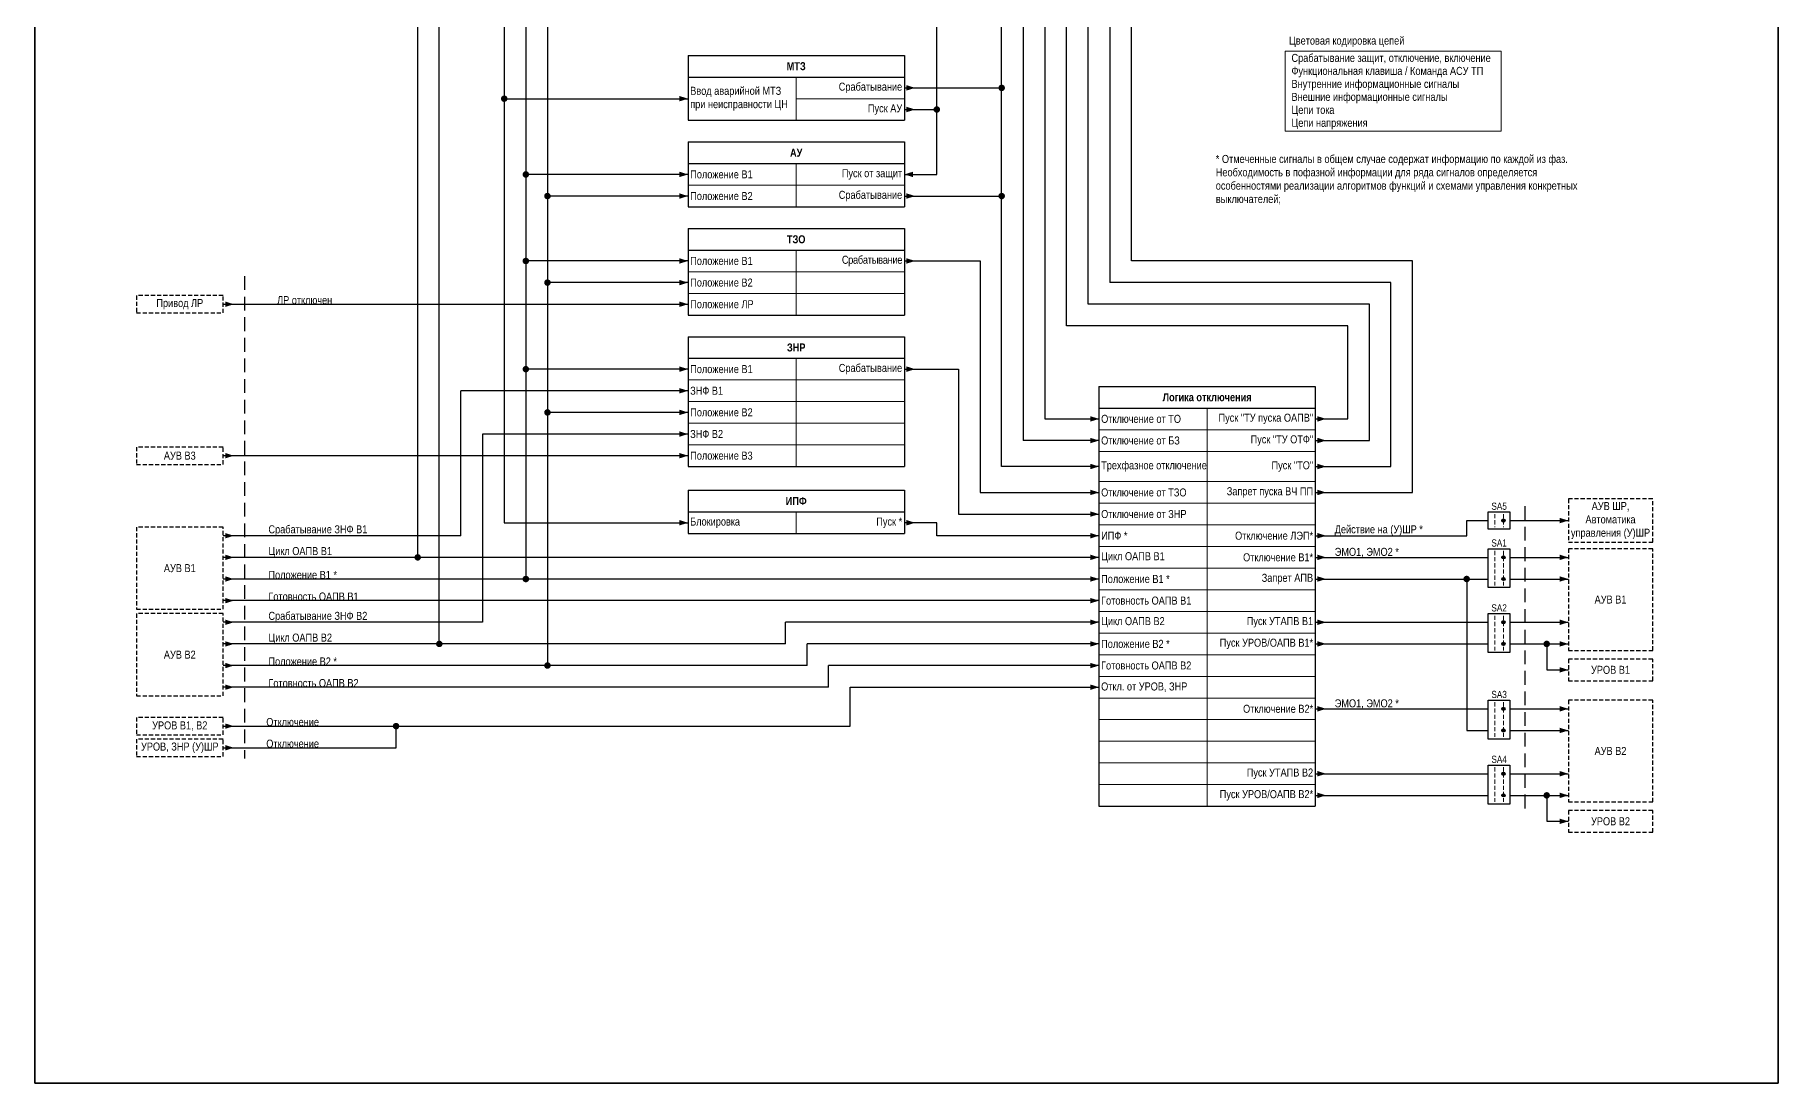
# Model space of a CAD drawing. Header units: millimetres. Extents: x -14593 to 14732, y -17400 to 5232.
# Drawn here: x 3248 to 4054, y -12950 to -12466 of the extents above; entities that cross this region are included whole.
import ezdxf
from ezdxf.enums import TextEntityAlignment as Align

# ---------------------------------------------------------------- set-up
doc = ezdxf.new("R2010")
doc.units = ezdxf.units.MM
doc.linetypes.add('штриховая2', pattern=[9.525, 6.35, -3.175])
for name, color, linetype, lineweight in [('Основная', 7, 'Continuous', 30), ('Отключение_включение', 1, 'Continuous', 30), ('Тонкая', 7, 'Continuous', 18), ('Цепи внешние', 84, 'Continuous', 30), ('Цепи внутренние', 5, 'Continuous', 30), ('Цепи ТН', 200, 'Continuous', 30), ('Цепи ТТ', 23, 'Continuous', 30), ('Цепь - ФК и АСУ', 132, 'Continuous', 30), ('Штриховая', 7, 'штриховая2', 20)]:
    doc.layers.add(name, color=color, linetype=linetype, lineweight=lineweight)
doc.layers.add('Рамка', color=8, linetype='Continuous', lineweight=35, plot=False)
doc.styles.add('Narrow', font='ARIALN.TTF')
doc.styles.add('Табл дан', font='ARIALN.TTF')
doc.styles.add('Табл загол', font='ARIALNB.TTF')

# ---------------------------------------------------------------- blocks, each defined once
blk = doc.blocks.new('*T106')
at = {"layer": 'Основная', "color": 0, "linetype": 'ByBlock', "lineweight": -2, "transparency": 16777216}
for p, q in [((0, 0), (100, 0)), ((0, 0), (0, -10)), ((100, 0), (100, -10))]:
    blk.add_line(p, q, dxfattribs=at)
at = {"layer": 'Основная', "color": 0, "linetype": 'ByBlock', "lineweight": 30, "transparency": 16777216}
for p, q in [((0, -10), (100, -10)), ((0, -10), (0, -30)), ((100, -10), (100, -30)), ((0, -30), (100, -30))]:
    blk.add_line(p, q, dxfattribs=at)
at = {"layer": 'Основная', "color": 0, "linetype": 'ByBlock', "lineweight": 18, "transparency": 16777216}
for p, q in [((50, -10), (50, -30)), ((50, -20), (100, -20))]:
    blk.add_line(p, q, dxfattribs=at)
at = {"layer": 'Основная', "color": 0, "transparency": 16777216, "char_height": 3.7}
for s, insert, width, attachment_point, style in [('{\\C256;МТЗ}', (50, -5), 97, 5, 'Табл загол'), ('Ввод аварийной МТЗ при неисправности ЦН', (1, -20), 48, 4, 'Табл дан'), ('Срабатывание', (99, -15), 48, 6, 'Табл дан'), ('Пуск АУ', (99, -25), 48, 6, 'Табл дан')]:
    blk.add_mtext(s, dxfattribs=dict(at, insert=insert, width=width, attachment_point=attachment_point, style=style))
blk = doc.blocks.new('*T98')
at = {"layer": 'Основная', "color": 0, "linetype": 'ByBlock', "lineweight": -2, "transparency": 16777216}
for p, q in [((0, 0), (100, 0)), ((0, 0), (0, -10)), ((100, 0), (100, -10))]:
    blk.add_line(p, q, dxfattribs=at)
at = {"layer": 'Основная', "color": 0, "linetype": 'ByBlock', "lineweight": 30, "transparency": 16777216}
for p, q in [((0, -10), (100, -10)), ((0, -10), (0, -194)), ((100, -10), (100, -194)), ((0, -194), (100, -194))]:
    blk.add_line(p, q, dxfattribs=at)
at = {"layer": 'Основная', "color": 0, "linetype": 'ByBlock', "lineweight": 18, "transparency": 16777216}
for p, q in [((50, -10), (50, -194)), ((0, -20), (100, -20)), ((0, -30), (100, -30)), ((0, -44), (100, -44)), ((0, -54), (100, -54)), ((0, -64), (100, -64)), ((0, -74), (100, -74)), ((0, -84), (100, -84)), ((0, -94), (100, -94)), ((0, -104), (100, -104)), ((0, -114), (100, -114)), ((0, -124), (100, -124)), ((0, -134), (100, -134)), ((0, -144), (100, -144)), ((0, -154), (100, -154)), ((0, -164), (100, -164)), ((0, -174), (100, -174)), ((0, -184), (100, -184))]:
    blk.add_line(p, q, dxfattribs=at)
at = {"layer": 'Основная', "color": 0, "transparency": 16777216, "char_height": 3.7}
for s, insert, width, attachment_point, style in [('{\\C256;Логика отключения}', (50, -5), 97, 5, 'Табл загол'), ('Отключение от ТО', (1, -15), 48, 4, 'Табл дан'), ('Пуск "ТУ пуска ОАПВ"', (99, -15), 48, 6, 'Табл дан'), ('{\\C256;Отключение от БЗ}', (1, -25), 48, 4, 'Табл дан'), ('Пуск "ТУ ОТФ"', (99, -25), 48, 6, 'Табл дан'), ('Трехфазное отключение', (1, -37), 48, 4, 'Табл дан'), ('Пуск "ТО"', (99, -37), 48, 6, 'Табл дан'), ('Отключение от ТЗО', (1, -49), 48, 4, 'Табл дан'), ('Запрет пуска ВЧ ПП', (99, -49), 48, 6, 'Табл дан'), ('Отключение от ЗНР', (1, -59), 48, 4, 'Табл дан'), ('ИПФ *', (1, -69), 48, 4, 'Табл дан'), ('Отключение ЛЭП*', (99, -69), 48, 6, 'Табл дан'), ('\\A1;Цикл ОАПВ В1', (1, -79), 48, 4, 'Табл дан'), ('Отключение В1*', (99, -79), 48, 6, 'Табл дан'), ('\\A1;Положение В1 *', (1, -89), 48, 4, 'Табл дан'), ('Запрет АПВ', (99, -89), 48, 6, 'Табл дан'), ('Готовность ОАПВ{\\C256; В}1', (1, -99), 48, 4, 'Табл дан'), ('\\A1;Цикл ОАПВ В2', (1, -109), 48, 4, 'Табл дан'), ('Пуск УТАПВ В1', (99, -109), 48, 6, 'Табл дан'), ('\\A1;Положение В2 *', (1, -119), 48, 4, 'Табл дан'), ('Пуск УРОВ/ОАПВ В1*', (99, -119), 48, 6, 'Табл дан'), ('Готовность ОАПВ{\\C256; В}2', (1, -129), 48, 4, 'Табл дан'), ('Откл. от УРОВ, ЗНР', (1, -139), 48, 4, 'Табл дан'), ('Отключение В2*', (99, -149), 48, 6, 'Табл дан'), ('Пуск УТАПВ В2', (99, -179), 48, 6, 'Табл дан'), ('Пуск УРОВ/ОАПВ В2*', (99, -189), 48, 6, 'Табл дан')]:
    blk.add_mtext(s, dxfattribs=dict(at, insert=insert, width=width, attachment_point=attachment_point, style=style))
blk = doc.blocks.new('*T99')
at = {"layer": 'Основная', "color": 0, "linetype": 'ByBlock', "lineweight": -2, "transparency": 16777216}
for p, q in [((0, 0), (100, 0)), ((0, 0), (0, -10)), ((100, 0), (100, -10))]:
    blk.add_line(p, q, dxfattribs=at)
at = {"layer": 'Основная', "color": 0, "linetype": 'ByBlock', "lineweight": 30, "transparency": 16777216}
for p, q in [((0, -10), (100, -10)), ((0, -10), (0, -60)), ((100, -10), (100, -60)), ((0, -60), (100, -60))]:
    blk.add_line(p, q, dxfattribs=at)
at = {"layer": 'Основная', "color": 0, "linetype": 'ByBlock', "lineweight": 18, "transparency": 16777216}
for p, q in [((50, -10), (50, -60)), ((0, -20), (100, -20)), ((0, -30), (100, -30)), ((0, -40), (100, -40)), ((0, -50), (100, -50))]:
    blk.add_line(p, q, dxfattribs=at)
at = {"layer": 'Основная', "color": 0, "transparency": 16777216, "char_height": 3.7}
for s, insert, width, attachment_point, style in [('{\\C256;ЗНР}', (50, -5), 97, 5, 'Табл загол'), ('\\A1;Положение В1', (1, -15), 48, 4, 'Табл дан'), ('Срабатывание', (99, -15), 48, 6, 'Табл дан'), ('ЗНФ В1', (1, -25), 48, 4, 'Табл дан'), ('\\A1;Положение В2', (1, -35), 48, 4, 'Табл дан'), ('ЗНФ В2', (1, -45), 48, 4, 'Табл дан'), ('\\A1;Положение В3', (1, -55), 48, 4, 'Табл дан')]:
    blk.add_mtext(s, dxfattribs=dict(at, insert=insert, width=width, attachment_point=attachment_point, style=style))
blk = doc.blocks.new('*T100')
at = {"layer": 'Основная', "color": 0, "linetype": 'ByBlock', "lineweight": -2, "transparency": 16777216}
for p, q in [((0, 0), (100, 0)), ((0, 0), (0, -10)), ((100, 0), (100, -10))]:
    blk.add_line(p, q, dxfattribs=at)
at = {"layer": 'Основная', "color": 0, "linetype": 'ByBlock', "lineweight": 30, "transparency": 16777216}
for p, q in [((0, -10), (100, -10)), ((0, -10), (0, -20)), ((100, -10), (100, -20)), ((0, -20), (100, -20))]:
    blk.add_line(p, q, dxfattribs=at)
at = {"layer": 'Основная', "color": 0, "linetype": 'ByBlock', "lineweight": 18, "transparency": 16777216}
blk.add_line((50, -10), (50, -20), dxfattribs=at)
at = {"layer": 'Основная', "color": 0, "transparency": 16777216, "char_height": 3.7}
for s, insert, width, attachment_point, style in [('ИПФ', (50, -5), 97, 5, 'Табл загол'), ('Блокировка', (1, -15), 48, 4, 'Табл дан'), ('Пуск *', (99, -15), 48, 6, 'Табл дан')]:
    blk.add_mtext(s, dxfattribs=dict(at, insert=insert, width=width, attachment_point=attachment_point, style=style))
blk = doc.blocks.new('Point')
at = {"layer": 'Основная', "color": 0, "const_width": 1.5}
blk.add_lwpolyline([(-0.75, 0, 1), (0.75, 0, 1)], format="xyb", close=True, dxfattribs=at)
blk = doc.blocks.new('*T102')
at = {"layer": 'Основная', "color": 0, "linetype": 'ByBlock', "lineweight": -2, "transparency": 16777216}
for p, q in [((0, 0), (100, 0)), ((0, 0), (0, -10)), ((100, 0), (100, -10))]:
    blk.add_line(p, q, dxfattribs=at)
at = {"layer": 'Основная', "color": 0, "linetype": 'ByBlock', "lineweight": 30, "transparency": 16777216}
for p, q in [((0, -10), (100, -10)), ((0, -10), (0, -40)), ((100, -10), (100, -40)), ((0, -40), (100, -40))]:
    blk.add_line(p, q, dxfattribs=at)
at = {"layer": 'Основная', "color": 0, "linetype": 'ByBlock', "lineweight": 18, "transparency": 16777216}
for p, q in [((50, -10), (50, -40)), ((0, -20), (100, -20)), ((0, -30), (100, -30))]:
    blk.add_line(p, q, dxfattribs=at)
at = {"layer": 'Основная', "color": 0, "transparency": 16777216, "char_height": 3.7}
for s, insert, width, attachment_point, style in [('{\\C256;ТЗО}', (50, -5), 97, 5, 'Табл загол'), ('Положение В1', (1, -15), 48, 4, 'Табл дан'), ('{\\T0.95;Срабатывание   }', (99, -15), 48, 6, 'Табл дан'), ('Положение В2', (1, -25), 48, 4, 'Табл дан'), ('Положение ЛР', (1, -35), 48, 4, 'Табл дан')]:
    blk.add_mtext(s, dxfattribs=dict(at, insert=insert, width=width, attachment_point=attachment_point, style=style))
blk = doc.blocks.new('*T438')
at = {"layer": 'Основная', "color": 0, "linetype": 'ByBlock', "lineweight": -2, "transparency": 16777216}
for p, q in [((0, 0), (100, 0)), ((0, 0), (0, -10)), ((100, 0), (100, -10))]:
    blk.add_line(p, q, dxfattribs=at)
at = {"layer": 'Основная', "color": 0, "linetype": 'ByBlock', "lineweight": 30, "transparency": 16777216}
for p, q in [((0, -10), (100, -10)), ((0, -10), (0, -30)), ((100, -10), (100, -30)), ((0, -30), (100, -30))]:
    blk.add_line(p, q, dxfattribs=at)
at = {"layer": 'Основная', "color": 0, "linetype": 'ByBlock', "lineweight": 18, "transparency": 16777216}
for p, q in [((50, -10), (50, -30)), ((0, -20), (100, -20))]:
    blk.add_line(p, q, dxfattribs=at)
at = {"layer": 'Основная', "color": 0, "transparency": 16777216, "char_height": 3.7}
for s, insert, width, attachment_point, style in [('{\\C256;АУ}', (50, -5), 97, 5, 'Табл загол'), ('Положение В1', (1, -15), 48, 4, 'Табл дан'), ('Пуск от защит', (99, -15), 48, 6, 'Табл дан'), ('Положение В2', (1, -25), 48, 4, 'Табл дан'), ('Срабатывание', (99, -25), 48, 6, 'Табл дан')]:
    blk.add_mtext(s, dxfattribs=dict(at, insert=insert, width=width, attachment_point=attachment_point, style=style))

msp = doc.modelspace()

# ---------------------------------------------------------------- hatches: boundary and pattern name
at = {"lineweight": 25, "ltscale": 0.25}
h = msp.add_hatch(color=256, dxfattribs=at)
edge = h.paths.add_edge_path()
edge.add_arc((3927, -12690), 0.75, 0, 360)
h = msp.add_hatch(color=256, dxfattribs=at)
edge = h.paths.add_edge_path()
edge.add_arc((3927, -12707), 0.75, 0, 360)
h = msp.add_hatch(color=256, dxfattribs=at)
edge = h.paths.add_edge_path()
edge.add_arc((3927, -12717), 0.75, 0, 360)
h = msp.add_hatch(color=256, dxfattribs=at)
edge = h.paths.add_edge_path()
edge.add_arc((3927, -12737), 0.75, 0, 360)
h = msp.add_hatch(color=256, dxfattribs=at)
edge = h.paths.add_edge_path()
edge.add_arc((3927, -12747), 0.75, 0, 360)
h = msp.add_hatch(color=256, dxfattribs=at)
edge = h.paths.add_edge_path()
edge.add_arc((3927, -12777), 0.75, 0, 360)
h = msp.add_hatch(color=256, dxfattribs=at)
edge = h.paths.add_edge_path()
edge.add_arc((3927, -12787), 0.75, 0, 360)
h = msp.add_hatch(color=256, dxfattribs=at)
edge = h.paths.add_edge_path()
edge.add_arc((3927, -12807), 0.75, 0, 360)
h = msp.add_hatch(color=256, dxfattribs=at)
edge = h.paths.add_edge_path()
edge.add_arc((3927, -12817), 0.75, 0, 360)

# ---------------------------------------------------------------- linework, layer by layer
for centre in [(3927, -12690), (3927, -12707), (3927, -12717), (3927, -12737), (3927, -12747), (3927, -12777), (3927, -12787), (3927, -12807), (3927, -12817)]:
    msp.add_circle(centre, 0.75, dxfattribs=at)
at = {"layer": 'Основная'}
for points in [[(3920, -12686), (3930, -12686), (3930, -12694), (3920, -12694)], [(3920, -12703), (3930, -12703), (3930, -12721), (3920, -12721)], [(3920, -12733), (3930, -12733), (3930, -12751), (3920, -12751)], [(3920, -12773), (3930, -12773), (3930, -12791), (3920, -12791)], [(3920, -12803), (3930, -12803), (3930, -12821), (3920, -12821)]]:
    msp.add_lwpolyline(points, close=True, dxfattribs=at)
at = {"layer": 'Отключение_включение', "ltscale": 0.3}
for points in [[(3745, -12170), (3745, -12580)], [(3715, -12240), (3715, -12643)], [(3705, -12280), (3705, -12653)], [(3695, -12665), (3695, -12290)], [(3650, -12490), (3695, -12490)], [(3650, -12540), (3695, -12540)], [(3650, -12570), (3685, -12570)], [(3875, -12580), (3745, -12580)], [(3875, -12665), (3875, -12580)], [(3650, -12620), (3675, -12620)], [(3715, -12643), (3740, -12643)], [(3740, -12653), (3705, -12653)], [(3740, -12665), (3695, -12665)], [(3840, -12665), (3875, -12665)], [(3930, -12690), (3957, -12690)], [(3840, -12707), (3920, -12707)], [(3930, -12707), (3957, -12707)], [(3625, -12767), (3740, -12767)], [(3930, -12777), (3957, -12777)]]:
    msp.add_lwpolyline(points, dxfattribs=at)
for points in [[(3655, -12490, 0, 2.5, 0), (3651, -12490, 0, 0, 0)], [(3655, -12540, 0, 2.5, 0), (3651, -12540, 0, 0, 0)], [(3655, -12570, 0, 2.5, 0), (3651, -12570, 0, 0, 0)], [(3655, -12620, 0, 2.5, 0), (3651, -12620, 0, 0, 0)], [(3740, -12643, 0, 2.5, 0), (3736, -12643, 0, 0, 0)], [(3740, -12653, 0, 2.5, 0), (3736, -12653, 0, 0, 0)], [(3740, -12665, 0, 2.5, 0), (3736, -12665, 0, 0, 0)], [(3845, -12665, 0, 2.5, 0), (3841, -12665, 0, 0, 0)], [(3740, -12677, 0, 2.5, 0), (3736, -12677, 0, 0, 0)], [(3740, -12687, 0, 2.5, 0), (3736, -12687, 0, 0, 0)], [(3957, -12690, 0, 2.5, 0), (3953, -12690, 0, 0, 0)], [(3845, -12697, 0, 2.5, 0), (3841, -12697, 0, 0, 0)], [(3845, -12707, 0, 2.5, 0), (3841, -12707, 0, 0, 0)], [(3957, -12707, 0, 2.5, 0), (3953, -12707, 0, 0, 0)], [(3740, -12767, 0, 2.5, 0), (3736, -12767, 0, 0, 0)], [(3845, -12777, 0, 2.5, 0), (3841, -12777, 0, 0, 0)], [(3957, -12777, 0, 2.5, 0), (3953, -12777, 0, 0, 0)], [(3340, -12785, 0, 2.5, 0), (3336, -12785, 0, 0, 0)], [(3340, -12795, 0, 2.5, 0), (3336, -12795, 0, 0, 0)]]:
    msp.add_lwpolyline(points, format="xyseb", dxfattribs=at)
at = {"layer": 'Отключение_включение'}
for points in [[(3685, -12570), (3685, -12677)], [(3675, -12620), (3675, -12687)], [(3685, -12677), (3740, -12677)], [(3675, -12687), (3740, -12687)], [(3910, -12697), (3910, -12690)], [(3910, -12690), (3920, -12690)], [(3840, -12697), (3910, -12697)], [(3625, -12785), (3625, -12767)], [(3840, -12777), (3920, -12777)], [(3335, -12785), (3625, -12785)], [(3335, -12795), (3415, -12795), (3415, -12785)]]:
    msp.add_lwpolyline(points, dxfattribs=at)
at = {"layer": 'Рамка', "color": 1}
msp.add_lwpolyline([(3248, -11924), (4054, -11924), (4054, -12950), (3248, -12950)], close=True, dxfattribs=at)
at = {"layer": 'Тонкая', "ltscale": 0.3}
msp.add_lwpolyline([(3826, -12473), (3926, -12473), (3926, -12510), (3826, -12510)], close=True, dxfattribs=at)
at = {"layer": 'Цепи внешние', "ltscale": 0.3}
for points in [[(3475, -12135), (3475, -12717)], [(3485, -12145), (3485, -12757)], [(3550, -12530), (3475, -12530)], [(3550, -12540), (3485, -12540)], [(3550, -12570), (3475, -12570)], [(3550, -12580), (3485, -12580)], [(3550, -12620), (3475, -12620)], [(3550, -12630), (3445, -12630)], [(3550, -12640), (3485, -12640)], [(3550, -12650), (3455, -12650)], [(3550, -12660), (3335, -12660)], [(3445, -12697), (3335, -12697)], [(3740, -12707), (3335, -12707)], [(3740, -12717), (3335, -12717)], [(3840, -12717), (3920, -12717)], [(3930, -12717), (3957, -12717)], [(3595, -12727), (3335, -12727)], [(3740, -12727), (3595, -12727)], [(3455, -12737), (3335, -12737)], [(3740, -12737), (3595, -12737)], [(3840, -12737), (3920, -12737)], [(3930, -12737), (3957, -12737)], [(3595, -12747), (3335, -12747)], [(3740, -12747), (3605, -12747)], [(3840, -12747), (3920, -12747)], [(3930, -12747), (3957, -12747)], [(3605, -12757), (3335, -12757)], [(3740, -12757), (3615, -12757)], [(3615, -12767), (3335, -12767)], [(3930, -12787), (3957, -12787)], [(3930, -12807), (3957, -12807)], [(3930, -12817), (3957, -12817)]]:
    msp.add_lwpolyline(points, dxfattribs=at)
at = {"layer": 'Цепи внешние'}
for points in [[(3425, -12707), (3425, -12410)], [(3435, -12747), (3435, -12420)], [(3335, -12590), (3550, -12590)], [(3445, -12697), (3445, -12630)], [(3455, -12650), (3455, -12737)], [(3910, -12717), (3910, -12787)], [(3595, -12747), (3595, -12737)], [(3605, -12757), (3605, -12747)], [(3947, -12747), (3947, -12759)], [(3615, -12767), (3615, -12757)], [(3947, -12759), (3957, -12759)], [(3910, -12787), (3920, -12787)], [(3840, -12807), (3920, -12807)], [(3840, -12817), (3920, -12817)], [(3947, -12817), (3947, -12829)], [(3947, -12829), (3957, -12829)]]:
    msp.add_lwpolyline(points, dxfattribs=at)
at = {"layer": 'Цепи внешние', "ltscale": 0.3}
for points in [[(3550, -12530, 0, 2.5, 0), (3546, -12530, 0, 0, 0)], [(3550, -12540, 0, 2.5, 0), (3546, -12540, 0, 0, 0)], [(3550, -12570, 0, 2.5, 0), (3546, -12570, 0, 0, 0)], [(3550, -12580, 0, 2.5, 0), (3546, -12580, 0, 0, 0)], [(3340, -12590, 0, 2.5, 0), (3336, -12590, 0, 0, 0)], [(3550, -12590, 0, 2.5, 0), (3546, -12590, 0, 0, 0)], [(3550, -12620, 0, 2.5, 0), (3546, -12620, 0, 0, 0)], [(3550, -12630, 0, 2.5, 0), (3546, -12630, 0, 0, 0)], [(3550, -12640, 0, 2.5, 0), (3546, -12640, 0, 0, 0)], [(3550, -12650, 0, 2.5, 0), (3546, -12650, 0, 0, 0)], [(3340, -12660, 0, 2.5, 0), (3336, -12660, 0, 0, 0)], [(3550, -12660, 0, 2.5, 0), (3546, -12660, 0, 0, 0)], [(3340, -12697, 0, 2.5, 0), (3336, -12697, 0, 0, 0)], [(3340, -12707, 0, 2.5, 0), (3336, -12707, 0, 0, 0)], [(3740, -12707, 0, 2.5, 0), (3736, -12707, 0, 0, 0)], [(3340, -12717, 0, 2.5, 0), (3336, -12717, 0, 0, 0)], [(3740, -12717, 0, 2.5, 0), (3736, -12717, 0, 0, 0)], [(3845, -12717, 0, 2.5, 0), (3841, -12717, 0, 0, 0)], [(3957, -12717, 0, 2.5, 0), (3953, -12717, 0, 0, 0)], [(3340, -12727, 0, 2.5, 0), (3336, -12727, 0, 0, 0)], [(3740, -12727, 0, 2.5, 0), (3736, -12727, 0, 0, 0)], [(3340, -12737, 0, 2.5, 0), (3336, -12737, 0, 0, 0)], [(3740, -12737, 0, 2.5, 0), (3736, -12737, 0, 0, 0)], [(3845, -12737, 0, 2.5, 0), (3841, -12737, 0, 0, 0)], [(3957, -12737, 0, 2.5, 0), (3953, -12737, 0, 0, 0)], [(3340, -12747, 0, 2.5, 0), (3336, -12747, 0, 0, 0)], [(3740, -12747, 0, 2.5, 0), (3736, -12747, 0, 0, 0)], [(3845, -12747, 0, 2.5, 0), (3841, -12747, 0, 0, 0)], [(3957, -12747, 0, 2.5, 0), (3953, -12747, 0, 0, 0)], [(3340, -12757, 0, 2.5, 0), (3336, -12757, 0, 0, 0)], [(3740, -12757, 0, 2.5, 0), (3736, -12757, 0, 0, 0)], [(3957, -12759, 0, 2.5, 0), (3953, -12759, 0, 0, 0)], [(3340, -12767, 0, 2.5, 0), (3336, -12767, 0, 0, 0)], [(3957, -12787, 0, 2.5, 0), (3953, -12787, 0, 0, 0)], [(3845, -12807, 0, 2.5, 0), (3841, -12807, 0, 0, 0)], [(3957, -12807, 0, 2.5, 0), (3953, -12807, 0, 0, 0)], [(3845, -12817, 0, 2.5, 0), (3841, -12817, 0, 0, 0)], [(3957, -12817, 0, 2.5, 0), (3953, -12817, 0, 0, 0)], [(3957, -12829, 0, 2.5, 0), (3953, -12829, 0, 0, 0)]]:
    msp.add_lwpolyline(points, format="xyseb", dxfattribs=at)
at = {"layer": 'Цепи внешние', "linetype": 'штриховая2', "ltscale": 0.3}
for points in [[(3335, -12586), (3295, -12586), (3295, -12594), (3335, -12594)], [(3335, -12656), (3295, -12656), (3295, -12664), (3335, -12664)], [(3996, -12680), (3957, -12680), (3957, -12700), (3996, -12700)], [(3335, -12693), (3295, -12693), (3295, -12731), (3335, -12731)], [(3996, -12703), (3957, -12703), (3957, -12750), (3996, -12750)], [(3335, -12733), (3295, -12733), (3295, -12771), (3335, -12771)], [(3996, -12754), (3957, -12754), (3957, -12764), (3996, -12764)], [(3996, -12773), (3957, -12773), (3957, -12820), (3996, -12820)], [(3335, -12781), (3295, -12781), (3295, -12789), (3335, -12789)], [(3335, -12791), (3295, -12791), (3295, -12799), (3335, -12799)], [(3996, -12824), (3957, -12824), (3957, -12834), (3996, -12834)]]:
    msp.add_lwpolyline(points, close=True, dxfattribs=at)
at = {"layer": 'Цепи внутренние'}
for points in [[(3755, -12570), (3755, -12080)], [(3465, -12314), (3465, -12691)], [(3665, -12530), (3665, -12310)], [(3465, -12495), (3550, -12495)], [(3650, -12500), (3665, -12500)], [(3885, -12570), (3755, -12570)], [(3885, -12677), (3885, -12570)], [(3865, -12590), (3735, -12590)], [(3865, -12653), (3865, -12590)], [(3855, -12600), (3725, -12600)], [(3855, -12643), (3855, -12600)], [(3465, -12691), (3550, -12691)], [(3665, -12697), (3665, -12691)]]:
    msp.add_lwpolyline(points, dxfattribs=at)
at = {"layer": 'Цепи внутренние', "ltscale": 0.3}
for points in [[(3735, -12590), (3735, -12180)], [(3725, -12600), (3725, -12190)], [(3650, -12530), (3665, -12530)], [(3840, -12643), (3855, -12643)], [(3840, -12653), (3865, -12653)], [(3840, -12677), (3885, -12677)], [(3665, -12691), (3650, -12691)], [(3740, -12697), (3665, -12697)]]:
    msp.add_lwpolyline(points, dxfattribs=at)
for points in [[(3550, -12495, 0, 2.5, 0), (3546, -12495, 0, 0, 0)], [(3655, -12500, 0, 2.5, 0), (3651, -12500, 0, 0, 0)], [(3650, -12530, 0, 2.5, 0), (3654, -12530, 0, 0, 0)], [(3845, -12643, 0, 2.5, 0), (3841, -12643, 0, 0, 0)], [(3845, -12653, 0, 2.5, 0), (3841, -12653, 0, 0, 0)], [(3845, -12677, 0, 2.5, 0), (3841, -12677, 0, 0, 0)], [(3550, -12691, 0, 2.5, 0), (3546, -12691, 0, 0, 0)], [(3655, -12691, 0, 2.5, 0), (3651, -12691, 0, 0, 0)], [(3740, -12697, 0, 2.5, 0), (3736, -12697, 0, 0, 0)]]:
    msp.add_lwpolyline(points, format="xyseb", dxfattribs=at)
at = {"layer": 'Цепи внутренние', "linetype": 'штриховая2'}
for points in [[(3345, -12577), (3345, -12800)], [(3937, -12823), (3937, -12683)]]:
    msp.add_lwpolyline(points, dxfattribs=at)
at = {"layer": 'Штриховая', "ltscale": 0.3}
for p, q in [((3923, -12687), (3923, -12693)), ((3927, -12687), (3927, -12693)), ((3923, -12704), (3923, -12720)), ((3927, -12704), (3927, -12720)), ((3923, -12734), (3923, -12750)), ((3927, -12734), (3927, -12750)), ((3923, -12774), (3923, -12790)), ((3927, -12774), (3927, -12790)), ((3923, -12804), (3923, -12820)), ((3927, -12804), (3927, -12820))]:
    msp.add_line(p, q, dxfattribs=at)

# ---------------------------------------------------------------- block references
for name, p in [('*T106', (3550, -12475)), ('*T438', (3550, -12515)), ('*T102', (3550, -12555)), ('*T99', (3550, -12605)), ('*T98', (3740, -12628)), ('*T100', (3550, -12676))]:
    msp.add_blockref(name, p)
at = {"layer": 'Отключение_включение'}
for p in [(3695, -12490), (3695, -12540), (3415, -12785)]:
    msp.add_blockref('Point', p, dxfattribs=at)
at = {"layer": 'Цепи внешние'}
for p in [(3475, -12530), (3485, -12540), (3475, -12570), (3485, -12580), (3475, -12620), (3485, -12640), (3425, -12707), (3475, -12717), (3910, -12717), (3435, -12747), (3947, -12747), (3485, -12757), (3947, -12817)]:
    msp.add_blockref('Point', p, dxfattribs=at)
at = {"layer": 'Цепи внутренние'}
for p in [(3465, -12495), (3665, -12500)]:
    msp.add_blockref('Point', p, dxfattribs=at)

# ---------------------------------------------------------------- texts
at = {"layer": 'Основная', "style": 'Narrow'}
for s, height, p in [('Цветовая кодировка цепей', 3.7, (3854.5, -12470)), ('SA5', 3.3, (3925, -12685)), ('SA1', 3.3, (3925, -12702)), ('SA2', 3.3, (3925, -12732)), ('SA3', 3.3, (3925, -12772)), ('SA4', 3.3, (3925, -12802))]:
    msp.add_text(s, height=height, dxfattribs=at).set_placement(p, align=Align.CENTER)
at = {"layer": 'Основная', "char_height": 3.7, "style": 'Narrow'}
for s, insert, width, attachment_point in [('* Отмеченные сигналы в общем случае содержат информацию по каждой из фаз. Необходимость в пофазной информации для ряда сигналов определяется особенностями реализации алгоритмов функций и схемами управления конкретных выключателей;', (3794, -12521), 178, 1), ('Привод ЛР', (3315, -12590), 40, 5), ('ЛР отключен', (3360, -12590), 65, 7), ('АУВ В3', (3315, -12660), 40, 5), ('АУВ ШР, Автоматика управления (У)ШР', (3976.5, -12690), 39, 5), ('{\\C0;Срабатывание ЗНФ} В1', (3356, -12697), 65, 7), ('Действие на (У)ШР *', (3849, -12697), 62, 7), ('Цикл ОАПВ В1', (3356, -12707), 65, 7), ('ЭМО1, ЭМО2 *', (3849, -12707), 69, 7), ('АУВ В1', (3315, -12712), 40, 5), ('Положение В1 *', (3356, -12717), 65, 7), ('{\\C0;Готовность ОАПВ} В1', (3356, -12727), 65, 7), ('АУВ В1', (3976.5, -12726.5), 39, 5), ('{\\C0;Срабатывание ЗНФ }В2', (3356, -12737), 65, 7), ('Цикл ОАПВ В2', (3356, -12747), 65, 7), ('АУВ В2', (3315, -12752), 40, 5), ('Положение В2 *', (3356, -12757), 65, 7), ('УРОВ В1', (3976.5, -12759), 39, 5), ('{\\C0;Готовность ОАПВ} В2 ', (3356, -12767), 65, 7), ('ЭМО1, ЭМО2 *', (3849, -12777), 69, 7), ('УРОВ В1, В2', (3315, -12785), 40, 5), ('Отключение', (3355, -12785), 65, 7), ('\\pt33.3;Отключение', (3355, -12795), 65, 7), ('УРОВ, ЗНР (У)ШР', (3315, -12795), 40, 5), ('АУВ В2', (3976.5, -12796.5), 39, 5), ('УРОВ В2', (3976.5, -12829), 39, 5)]:
    msp.add_mtext(s, dxfattribs=dict(at, insert=insert, width=width, attachment_point=attachment_point))
at = {"layer": 'Отключение_включение', "style": 'Narrow'}
msp.add_text('Срабатывание защит, отключение, включение', height=3.7, dxfattribs=at).set_placement((3829, -12478))
at = {"layer": 'Цепи внешние', "style": 'Narrow'}
msp.add_text('Внешние информационные сигналы', height=3.7, dxfattribs=at).set_placement((3829, -12496))
at = {"layer": 'Цепи внутренние', "style": 'Narrow'}
msp.add_text('Внутренние информационные сигналы', height=3.7, dxfattribs=at).set_placement((3829, -12490))
at = {"layer": 'Цепи ТН', "style": 'Narrow'}
msp.add_text('Цепи напряжения', height=3.7, dxfattribs=at).set_placement((3829, -12508))
at = {"layer": 'Цепи ТТ', "style": 'Narrow'}
msp.add_text('Цепи тока', height=3.7, dxfattribs=at).set_placement((3829, -12502))
at = {"layer": 'Цепь - ФК и АСУ', "style": 'Narrow'}
msp.add_text('Функциональная клавиша / Команда АСУ ТП', height=3.7, dxfattribs=at).set_placement((3829, -12484))

doc.saveas('drawing.dxf')
